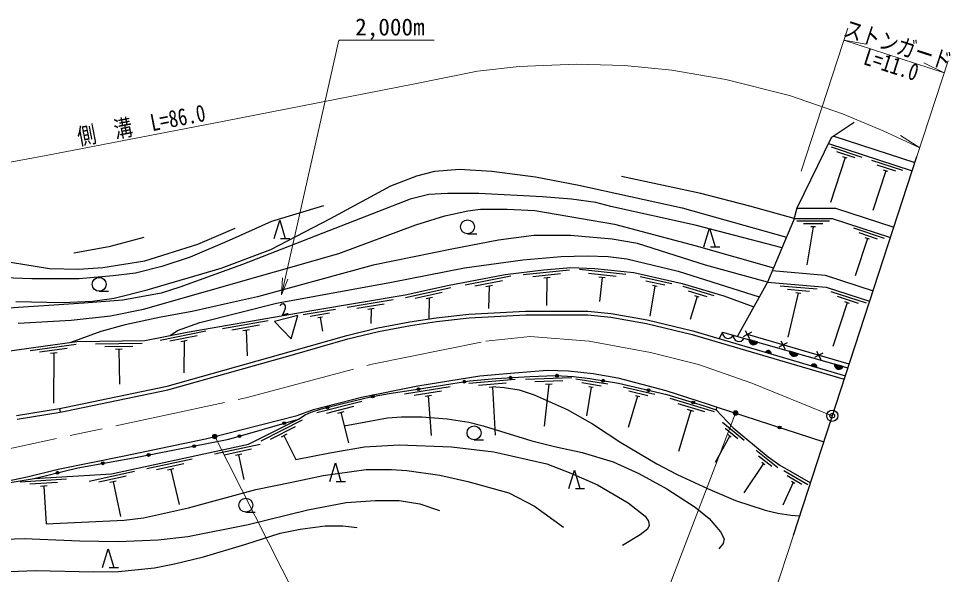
# Model space of a CAD drawing. Units: millimetres at full size, sheet at 1:1000; details may follow other scales. Extents: x 40000 to 680000, y 20000 to 380000.
# Drawn here: x 462078 to 562399, y 245540 to 305405 of the extents above; entities that cross this region are included whole.
import ezdxf
from ezdxf.enums import TextEntityAlignment as Align

# ---------------------------------------------------------------- set-up
doc = ezdxf.new("R2010")
doc.units = ezdxf.units.MM
doc.header["$LTSCALE"] = 1000
doc.header["$PDMODE"] = 32
doc.header["$PDSIZE"] = 500
doc.linetypes.add('CHAIN', pattern=[18.5, 12, -1.5, 3.5, -1.5])
doc.linetypes.add('DASHED', pattern=[7.5, 6, -1.5])
for name, color, linetype, lineweight in [('M-BGD', 7, 'Continuous', 25), ('M-BMK', 2, 'CHAIN', 13), ('M-BMK-OTRS', 5, 'Continuous', 25), ('M-BMK-SRVR', 3, 'Continuous', 25), ('M-STR-HTXT', 7, 'Continuous', 13)]:
    doc.layers.add(name, color=color, linetype=linetype, lineweight=lineweight)
doc.layers.add('M-OTRS', color=6, linetype='Continuous')
doc.styles.add('ＭＳ ゴシック', font='')
doc.styles.get('ＭＳ ゴシック').set_extended_font_data('MS Gothic')

# ---------------------------------------------------------------- blocks, each defined once
blk = doc.blocks.new('open_arrow')
at = {"color": 0, "linetype": 'Continuous', "lineweight": -2}
blk.add_lwpolyline([(7.5, 1.25), (0, 0), (7.5, -1.25)], dxfattribs=at)

msp = doc.modelspace()

# ---------------------------------------------------------------- hatches: boundary and pattern name
at = {"layer": 'M-BGD'}
for points in [[(541662, 270554, -0.82183), (540709, 270827)], [(543093, 269297), (542493, 269474, -0.84072)], [(546028, 269302, -0.82183), (545075, 269575)], [(548024, 267842), (547424, 268019, -0.84072)], [(550863, 267916, -0.82183), (549910, 268189)], [(514896, 266720, -0.41421), (515038, 266878, -0.41421), (515196, 266737, -1)], [(519891, 266947, -1), (520190, 266932, -0.41421), (520033, 266790, -0.41421)], [(509919, 266276, -1), (510215, 266324, -0.41421), (510091, 266152, -0.41421)], [(524859, 266426, -1), (525155, 266379, -0.41421), (524983, 266254, -0.41421)], [(500046, 264690, -1), (500341, 264742, -1)], [(504984, 265473, -1), (505280, 265521, -0.41421), (505156, 265349, -0.41421)], [(529750, 265405, -1), (530042, 265335, -0.41421), (529861, 265224, -0.41421)], [(534574, 264097, -0.41421), (534760, 264198, -0.41421), (534861, 264012, -1)], [(495191, 263494, -1), (495482, 263567, -1)], [(539118, 262960, -1), (539403, 262867, -0.41421), (539214, 262771, -0.41421)], [(490517, 261787, -1), (490805, 261871, -0.41421), (490703, 261685, -0.41421)], [(543871, 261410, -1), (544156, 261317, -0.41421), (543967, 261221, -0.41421)], [(485718, 260385, -1), (486006, 260469, -0.41421), (485904, 260283, -0.41421)], [(480833, 259333, -0.41421), (480951, 259509, -0.41421), (481127, 259391, -1)], [(475926, 258373, -0.41421), (476044, 258549, -0.41421), (476220, 258431, -1)], [(471007, 257478, -1), (471302, 257531, -1)], [(466115, 256455, -1), (466407, 256526, -1)]]:
    msp.add_hatch(color=256, dxfattribs=at).paths.add_polyline_path(points)
at = {"layer": 'M-STR-HTXT'}
for points in [[(539489, 263030, -1), (539050, 262791, -0.41421), (539150, 263130, -0.41421)], [(483417, 260511, -1), (482978, 260272, -0.41421), (483078, 260611, -0.41421)]]:
    msp.add_hatch(color=256, dxfattribs=at).paths.add_polyline_path(points)

# ---------------------------------------------------------------- linework, layer by layer
at = {"layer": 'M-BGD'}
for p, q in [((549265, 291971), (558296, 289025)), ((549843, 292748), (558581, 289898)), ((552919, 290463), (549592, 291549)), ((552160, 290395), (550164, 291046)), ((551069, 290436), (549495, 285608)), ((551302, 290360), (550836, 290512)), ((557288, 289038), (553960, 290124)), ((555438, 289011), (554040, 284725)), ((556529, 288970), (554533, 289621)), ((555671, 288935), (555205, 289087)), ((549380, 283591), (545880, 283591)), ((548680, 283291), (546580, 283291)), ((547630, 282991), (546951, 278866)), ((547875, 282991), (547385, 282991)), ((510415, 282223), (511415, 282223)), ((555320, 281734), (551992, 282820)), ((554561, 281666), (552565, 282317)), ((490285, 281712), (491285, 281712)), ((553470, 281707), (552161, 277692)), ((553703, 281631), (553237, 281783)), ((536569, 280816), (537569, 280816)), ((521389, 278324), (516416, 277803)), ((520425, 277921), (517442, 277609)), ((527446, 277834), (522475, 278372)), ((526419, 277643), (523437, 277966)), ((515084, 277647), (510174, 276703)), ((514159, 277164), (511213, 276597)), ((519313, 277503), (518617, 277430)), ((518965, 277467), (518901, 274492)), ((525244, 277469), (524548, 277544)), ((524896, 277506), (524616, 274917)), ((532415, 276825), (528998, 277582)), ((531667, 276684), (529617, 277138)), ((470745, 276035), (471745, 276035)), ((508610, 276410), (503726, 275341)), ((507698, 275903), (504767, 275262)), ((513086, 276652), (512399, 276520)), ((512742, 276586), (512655, 274172)), ((530577, 276618), (530045, 273370)), ((530816, 276565), (530338, 276671)), ((536974, 275533), (533623, 276544)), ((536217, 275448), (534206, 276055)), ((548065, 276261), (544079, 276598)), ((547243, 276029), (544851, 276232)), ((553377, 274749), (549574, 275989)), ((502390, 275118), (497458, 274296)), ((506638, 275364), (505955, 275214)), ((506297, 275289), (506252, 273051)), ((535125, 275464), (534383, 273006)), ((535359, 275393), (534890, 275535)), ((546022, 275831), (544908, 271089)), ((546301, 275808), (545743, 275855)), ((552523, 274712), (550241, 275456)), ((551555, 274712), (551023, 274886)), ((496178, 274082), (492726, 273506)), ((501453, 274658), (498494, 274164)), ((500368, 274173), (499677, 274058)), ((500023, 274115), (499995, 272554)), ((551289, 274799), (549757, 270102)), ((495537, 273671), (493466, 273325)), ((494793, 273242), (494309, 273162)), ((494551, 273202), (494798, 271723)), ((488937, 272842), (484011, 271988)), ((488003, 272375), (485047, 271863)), ((486921, 271883), (486232, 271764)), ((482231, 271734), (477329, 270747)), ((481310, 271242), (478369, 270651)), ((486577, 271824), (486700, 269091)), ((540979, 271618), (540101, 271138)), ((540300, 271817), (540780, 270939)), ((551494, 268174), (540540, 271378)), ((468258, 270302), (463304, 269629)), ((467308, 269870), (464335, 269466)), ((475364, 270412), (470365, 270344)), ((474369, 270099), (471369, 270058)), ((480242, 270721), (479555, 270583)), ((479898, 270652), (479855, 267234)), ((541662, 270554), (540709, 270827)), ((544818, 270495), (543940, 270015)), ((544139, 270694), (544619, 269816)), ((466209, 269418), (465515, 269324)), ((465862, 269371), (465848, 263965)), ((473223, 269783), (472523, 269773)), ((472873, 269778), (472924, 266035)), ((542493, 269474), (543093, 269297)), ((546028, 269302), (545075, 269575)), ((548657, 269372), (547780, 268892)), ((547978, 269571), (548458, 268693)), ((547424, 268019), (548024, 267842)), ((550863, 267916), (549910, 268189)), ((515539, 266522), (510558, 266085)), ((514569, 266136), (511580, 265873)), ((521645, 266715), (516648, 266525)), ((520657, 266377), (517659, 266263)), ((519169, 266021), (518662, 261508)), ((519519, 266034), (518820, 266007)), ((525530, 266016), (522073, 266565)), ((524792, 265829), (522718, 266159)), ((508550, 265750), (503615, 264946)), ((507611, 265293), (504650, 264811)), ((513449, 265736), (512752, 265675)), ((513101, 265706), (513375, 260518)), ((523707, 265698), (523216, 262604)), ((523949, 265659), (523465, 265736)), ((530564, 264903), (527159, 265714)), ((529813, 264773), (527770, 265260)), ((499040, 264153), (494191, 262934)), ((506524, 264812), (505833, 264699)), ((506179, 264756), (506503, 260503)), ((528722, 264724), (527696, 261364)), ((528960, 264668), (528484, 264781)), ((537008, 263062), (532214, 264484)), ((535964, 263059), (533088, 263912)), ((466489, 263417), (466553, 263022)), ((498143, 263618), (495234, 262886)), ((497101, 263047), (496422, 262876)), ((496762, 262961), (497580, 259705)), ((534440, 263198), (533130, 258783)), ((534776, 263098), (534105, 263298)), ((492610, 262150), (488143, 259904)), ((540180, 259972), (537867, 261883)), ((491851, 261433), (489171, 260085)), ((539526, 260123), (538138, 261269)), ((490959, 260648), (490333, 260334)), ((490646, 260491), (491937, 257923)), ((511116, 260037), (512116, 260037)), ((538641, 260465), (537084, 257600)), ((538803, 260331), (538479, 260599)), ((488070, 259539), (483183, 258480)), ((487156, 259034), (484224, 258398)), ((543814, 257001), (541477, 258882)), ((480766, 257956), (475880, 256897)), ((486096, 258497), (485412, 258349)), ((485754, 258423), (486331, 255759)), ((543159, 257143), (541757, 258272)), ((479853, 257451), (476921, 256815)), ((478792, 256914), (478108, 256766)), ((478450, 256840), (479349, 253053)), ((542269, 257474), (540158, 254319)), ((542433, 257342), (542106, 257606)), ((474568, 256612), (469682, 255553)), ((473655, 256107), (470723, 255472)), ((547065, 255189), (544477, 256708)), ((546395, 255234), (544843, 256145)), ((467245, 255788), (462254, 255490)), ((466265, 255429), (463270, 255250)), ((465135, 255061), (464436, 255019)), ((464785, 255040), (465028, 250979)), ((472594, 255570), (471910, 255422)), ((472252, 255496), (473056, 251788)), ((496285, 255547), (497285, 255547)), ((545467, 255431), (544361, 252999)), ((545648, 255325), (545286, 255537)), ((522021, 254783), (523021, 254783)), ((486533, 252240), (487533, 252240)), ((471822, 246276), (472822, 246276))]:
    msp.add_line(p, q, dxfattribs=at)
for points in [[(552040, 294212), (549547, 292551), (545876, 284996), (545526, 283673), (542702, 277016), (539468, 271182)], [(461774, 274928), (466819, 274823), (470037, 274974), (472361, 275310), (475922, 276189), (483888, 278514), (489230, 280527), (495643, 283888), (502158, 287383), (504944, 288466), (506906, 288979), (509543, 289192), (513019, 288978), (517712, 288370), (522403, 287475), (533516, 285006), (544757, 281860)], [(545584, 283891), (540799, 285220), (535547, 286560), (526988, 288416)], [(544275, 280725), (534905, 283157), (525835, 285184), (524224, 285595), (521619, 285947), (518487, 286203), (511615, 286572), (508238, 286585), (506262, 286465), (504252, 285947), (495488, 282531), (486181, 278932), (479446, 276465), (477431, 275842), (473300, 275089), (469109, 274750), (459875, 274134)], [(494909, 285252), (489322, 283552), (484734, 281502), (480539, 279700), (477490, 278695), (474666, 278001), (472261, 277691), (468613, 277381), (463506, 277381), (458521, 277551), (452813, 278273)], [(545876, 284996), (550035, 284996), (556314, 282948)], [(462027, 272607), (467734, 272926), (471969, 273375), (475531, 274109), (496537, 280098), (504850, 283186), (507981, 284166), (510440, 284707), (511822, 284886), (514664, 284886), (517666, 284726), (526220, 283265), (535027, 280926), (543357, 278560)], [(489585, 281712), (490185, 283712), (490785, 281712)], [(545584, 283891), (549675, 283891), (555953, 281843)], [(461202, 279183), (465414, 278496), (468520, 278409), (471151, 278603), (475662, 279328), (481387, 281121), (485410, 282817)], [(542702, 277016), (536047, 278858), (528698, 281169), (525998, 281631), (521512, 282028), (517561, 282028), (513756, 281526), (508707, 280587), (500268, 278837), (487788, 275451), (484584, 274721), (480775, 273853), (477405, 273257), (473535, 272435), (470913, 271718), (467681, 270526)], [(535869, 280816), (536469, 282816), (537069, 280816)], [(475547, 281827), (471782, 280822), (468018, 280145)], [(478411, 271271), (479174, 271797), (481598, 272667), (489858, 274764), (502230, 277012), (510098, 278568), (516383, 279409), (520500, 279795), (523307, 279838), (525543, 279778), (527577, 279522), (533100, 278190), (541829, 275441)], [(455692, 268856), (464727, 270125), (468349, 270617), (475652, 270716), (480230, 271637), (493875, 274002), (503683, 275638), (508257, 276640), (514447, 277830), (518581, 278338), (521526, 278584), (524114, 278496), (528307, 278042), (533523, 276887), (538000, 275537), (541226, 274352)], [(543230, 278260), (548921, 277773), (554077, 276091)], [(542702, 277016), (549039, 276479), (553707, 274957)], [(466489, 263417), (467208, 263534), (478056, 265799), (491450, 269575), (497431, 271289), (500752, 272088), (504213, 272740), (507034, 273170), (510539, 273560), (516661, 273883), (523375, 273898), (525879, 273652), (529765, 272963), (534687, 271778), (551091, 266937)], [(466553, 263022), (467282, 263141), (478151, 265410), (491559, 269191), (497533, 270902), (500836, 271696), (504281, 272346), (507086, 272773), (510572, 273161), (516672, 273483), (523355, 273498), (525824, 273255), (529684, 272572), (534583, 271392), (550967, 266557)], [(537548, 270934), (537867, 271641), (551364, 267772)], [(455531, 254496), (463753, 255880), (468454, 257024), (474832, 258159), (484719, 260093), (492196, 262277), (492924, 262714), (493588, 263004), (494675, 263365), (497287, 264021), (499976, 264677), (501980, 265031), (504811, 265445), (510634, 266393), (513473, 266642), (517136, 266844), (519873, 266948), (521827, 266848), (523563, 266632), (526671, 266138), (531864, 264901), (535890, 263707), (537177, 263250), (537278, 263560), (548767, 259813)], [(459859, 255402), (462994, 256048), (466349, 256881), (473443, 258301), (482183, 260133), (492086, 262652), (493824, 263310), (499004, 264635), (505075, 265841), (511745, 266915), (515475, 267244), (518998, 267535), (521274, 267456), (523932, 267193), (526588, 266697), (531773, 265357), (536327, 263871), (537278, 263560)], [(513449, 265736), (514366, 265682), (515959, 265409), (517580, 264881), (521131, 263298), (523861, 261754), (526935, 259754), (530798, 257463), (532991, 256306), (536264, 254784), (539280, 253483), (542453, 252452), (543807, 252150), (545234, 251936), (546169, 251847)], [(537177, 263250), (539030, 261311), (542778, 258215), (544040, 257312), (547323, 255385)], [(463753, 255880), (472061, 256376), (486820, 259575), (492196, 262277)], [(497114, 261559), (501795, 262399), (503310, 262511), (505490, 262511), (508210, 262287), (510548, 261933), (512088, 261544), (517352, 259916), (519769, 259325), (522741, 258676), (526107, 257654), (528850, 256393), (531857, 254765), (534936, 252778), (536431, 251545), (537653, 250111), (538032, 249371), (537943, 248878), (537465, 248279)], [(491937, 257923), (495580, 258627), (499320, 259287), (503053, 259479), (508690, 259292), (513231, 258735), (518949, 257434), (521548, 256426), (524416, 255194), (527692, 253233), (529541, 251803), (529913, 251264), (529958, 250799), (529780, 250425), (528997, 249794), (527092, 248664)], [(465028, 250979), (473438, 251397), (475540, 251619), (480365, 252705), (487609, 254681), (491484, 255485), (494857, 256185), (499499, 256846), (502209, 256849), (503878, 256743), (507427, 256230), (510429, 255548), (514863, 254309), (517618, 252888), (520745, 250615)], [(495585, 255547), (496185, 257547), (496785, 255547)], [(521321, 254783), (521921, 256783), (522521, 254783)], [(433809, 247573), (437302, 247360), (441860, 247360), (445710, 247721), (451971, 248451), (459525, 249303), (462686, 249404), (468621, 249149), (472789, 249088), (477100, 249255), (480291, 249615), (486803, 250900), (493222, 252509), (497351, 253283), (500510, 253503), (503048, 253503), (505288, 253128), (507381, 252403)], [(460166, 245828), (463888, 245947), (470163, 245814), (472847, 245834), (476689, 246246), (478847, 246680), (481997, 247446), (486543, 248809), (490251, 249963), (492378, 250426), (495084, 250755), (497001, 250760), (498514, 250602)], [(471122, 246276), (471722, 248276), (472322, 246276)]]:
    msp.add_lwpolyline(points, dxfattribs=at)
at = {"layer": 'M-BGD', "linetype": 'DASHED'}
for points in [[(422818, 268024), (424300, 266756), (425628, 265870), (428658, 264166), (431780, 262701), (435256, 261514), (437529, 260862), (438794, 260570), (442260, 260282), (449152, 260372), (454513, 261049), (466553, 263022)], [(423078, 268327), (424541, 267075), (425838, 266211), (428841, 264522), (431930, 263072), (435376, 261896), (437629, 261249), (438856, 260966), (442274, 260682), (449124, 260771), (454455, 261445), (466489, 263417)]]:
    msp.add_lwpolyline(points, dxfattribs=at)
at = {"layer": 'M-BGD'}
for centre, radius in [((510415, 282973), 750), ((470745, 276785), 750), ((515046, 266729), 150), ((520041, 266939), 150), ((510067, 266300), 150), ((525007, 266403), 150), ((500194, 264716), 150), ((505132, 265497), 150), ((529896, 265370), 150), ((534718, 264055), 150), ((495336, 263531), 150), ((539260, 262914), 150), ((490661, 261829), 150), ((511116, 260787), 750), ((544014, 261363), 150), ((485862, 260427), 150), ((480980, 259362), 150), ((476073, 258402), 150), ((471154, 257505), 150), ((466261, 256490), 150), ((486533, 252990), 750)]:
    msp.add_circle(centre, radius, dxfattribs=at)
for centre, radius, start, end in [((538471, 271562), 609, 172.55468, 335.45315), ((539629, 271231), 609, 172.55468, 335.45315), ((541213, 270784), 505, 175.17482, 332.83301), ((542778, 269334), 318, 353.44858, 153.66631), ((545578, 269533), 505, 175.17482, 332.83301), ((547708, 267878), 318, 353.44858, 153.66631), ((550414, 268147), 505, 175.17482, 332.83301)]:
    msp.add_arc(centre, radius, start, end, dxfattribs=at)
at = {"layer": 'M-BMK'}
msp.add_lwpolyline([(453776, 257518), (454440, 257660), (486540, 264556), (500126, 268178), (512374, 270664), (517140, 271167), (523493, 270671), (530109, 269445), (535267, 268140), (541030, 266139), (549684, 262622)], dxfattribs=at)
at = {"layer": 'M-BMK-OTRS'}
msp.add_line((545493, 249776), (558790, 290541), dxfattribs=at)
at = {"layer": 'M-BMK-SRVR'}
msp.add_lwpolyline([(491415, 270917), (492146, 273413), (489619, 272797)], close=True, dxfattribs=at)
msp.add_circle((549684, 262622), 600, dxfattribs=at)
at = {"layer": 'M-OTRS'}
msp.add_point((549684, 262622), dxfattribs=at)
at = {"layer": 'M-STR-HTXT'}
for p, q in [((546325, 288968), (551354, 304385)), ((550934, 303097), (561737, 299573)), ((550934, 303097), (553351, 302668)), ((558790, 290541), (562157, 300861)), ((561737, 299573), (559531, 300652)), ((559099, 291487), (557035, 292816)), ((539270, 262911), (531684, 243079)), ((483197, 260391), (495106, 236912)), ((545493, 249776), (540990, 235971))]:
    msp.add_line(p, q, dxfattribs=at)
for points in [[(490385, 275661), (496564, 303080), (506812, 303080)], [(459773, 289694), (465045, 290666), (484208, 294365), (504562, 298332), (511482, 299762), (515955, 300247), (522155, 300483), (527303, 300356), (532408, 299863), (538213, 298861), (545093, 297130), (550782, 295158), (555161, 293305), (559099, 291487)]]:
    msp.add_lwpolyline(points, dxfattribs=at)
for centre in [(539270, 262911), (483197, 260391)]:
    msp.add_circle(centre, 250, dxfattribs=at)

# ---------------------------------------------------------------- block references
at = {"layer": 'M-STR-HTXT', "xscale": 240, "yscale": 240, "rotation": 77.3}
msp.add_blockref('open_arrow', (490385, 275661), dxfattribs=at)

# ---------------------------------------------------------------- texts
at = {"layer": 'M-BMK-SRVR', "style": 'ＭＳ ゴシック'}
msp.add_text('2', height=1320, rotation=13.683, dxfattribs=at).set_placement((490883, 273105), align=Align.BOTTOM_CENTER)
at = {"layer": 'M-STR-HTXT', "style": 'ＭＳ ゴシック'}
msp.add_text('2,000m', height=1833, dxfattribs=at).set_placement((498312, 303042), align=Align.BOTTOM_LEFT)
at = {"layer": 'M-STR-HTXT', "style": 'ＭＳ ゴシック', "width": 0.8}
for s, rotation, p in [('ストンガード', 341.934, (556287, 301187)), ('側\u3000溝\u3000L=86.0', 10.924, (475565, 292538))]:
    msp.add_text(s, height=1833, rotation=rotation, dxfattribs=at).set_placement(p, align=Align.BOTTOM_CENTER)
msp.add_text('L=11.0', height=1833, rotation=341.934, dxfattribs=at).set_placement((556335, 301335), align=Align.TOP_CENTER)

doc.saveas('drawing.dxf')
